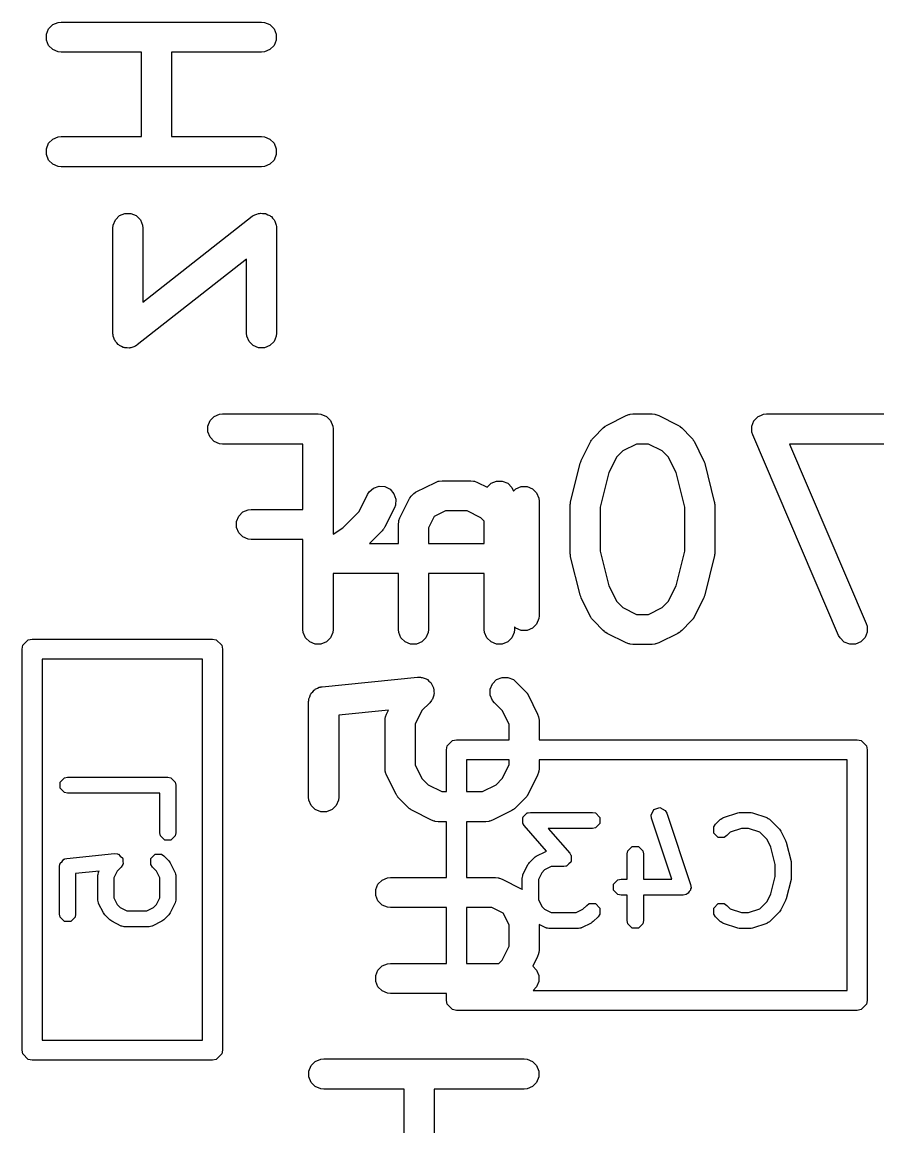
# Model space of a CAD drawing. Header units: inches. Extents: x -2.1 to 1.75, y 0.25 to 2.74.
# Drawn here: x -0.8097 to -0.6416, y 2.2055 to 2.4225 of the extents above; entities that cross this region are included whole.
import ezdxf

# ---------------------------------------------------------------- set-up
doc = ezdxf.new("R2010")
doc.units = ezdxf.units.IN
doc.header["$MEASUREMENT"] = 0
doc.layers.add('BLACK', color=250, linetype='CONTINUOUS')

msp = doc.modelspace()

# ---------------------------------------------------------------- linework, layer by layer
at = {"layer": 'BLACK', "linetype": 'CONTINUOUS'}
for p, q in [((-0.80447, 2.42119), (-0.80366, 2.42201)), ((-0.80366, 2.42201), (-0.80259, 2.42245)), ((-0.80259, 2.42245), (-0.80202, 2.42251)), ((-0.80202, 2.42251), (-0.76264, 2.42251)), ((-0.76264, 2.42251), (-0.76207, 2.42245)), ((-0.76207, 2.42245), (-0.761, 2.42201)), ((-0.761, 2.42201), (-0.76019, 2.42119)), ((-0.80491, 2.42013), (-0.80447, 2.42119)), ((-0.80491, 2.41898), (-0.80491, 2.42013)), ((-0.76019, 2.42119), (-0.75975, 2.42013)), ((-0.75975, 2.42013), (-0.75975, 2.41898)), ((-0.80447, 2.41791), (-0.80491, 2.41898)), ((-0.80366, 2.4171), (-0.80447, 2.41791)), ((-0.80259, 2.41666), (-0.80366, 2.4171)), ((-0.761, 2.4171), (-0.76207, 2.41666)), ((-0.76019, 2.41791), (-0.761, 2.4171)), ((-0.75975, 2.41898), (-0.76019, 2.41791)), ((-0.80202, 2.4166), (-0.80259, 2.41666)), ((-0.78622, 2.4166), (-0.80202, 2.4166)), ((-0.78622, 2.40001), (-0.78622, 2.4166)), ((-0.76264, 2.4166), (-0.78031, 2.4166)), ((-0.78031, 2.4166), (-0.78031, 2.40001)), ((-0.76207, 2.41666), (-0.76264, 2.4166)), ((-0.80366, 2.39951), (-0.80259, 2.39995)), ((-0.80259, 2.39995), (-0.80202, 2.40001)), ((-0.80202, 2.40001), (-0.78622, 2.40001)), ((-0.78031, 2.40001), (-0.76264, 2.40001)), ((-0.76264, 2.40001), (-0.76207, 2.39995)), ((-0.76207, 2.39995), (-0.761, 2.39951)), ((-0.80491, 2.39763), (-0.80447, 2.3987)), ((-0.80491, 2.39648), (-0.80491, 2.39763)), ((-0.80447, 2.3987), (-0.80366, 2.39951)), ((-0.761, 2.39951), (-0.76019, 2.3987)), ((-0.76019, 2.3987), (-0.75975, 2.39763)), ((-0.75975, 2.39763), (-0.75975, 2.39648)), ((-0.80447, 2.39542), (-0.80491, 2.39648)), ((-0.80366, 2.3946), (-0.80447, 2.39542)), ((-0.76019, 2.39542), (-0.761, 2.3946)), ((-0.75975, 2.39648), (-0.76019, 2.39542)), ((-0.80259, 2.39416), (-0.80366, 2.3946)), ((-0.80202, 2.3941), (-0.80259, 2.39416)), ((-0.76264, 2.3941), (-0.80202, 2.3941)), ((-0.76207, 2.39416), (-0.76264, 2.3941)), ((-0.761, 2.3946), (-0.76207, 2.39416)), ((-0.79135, 2.3837), (-0.79053, 2.38451)), ((-0.79053, 2.38451), (-0.78947, 2.38495)), ((-0.78947, 2.38495), (-0.78832, 2.38495)), ((-0.78832, 2.38495), (-0.78725, 2.38451)), ((-0.78725, 2.38451), (-0.78644, 2.3837)), ((-0.78594, 2.36751), (-0.76447, 2.38438)), ((-0.76447, 2.38438), (-0.76433, 2.38447)), ((-0.76433, 2.38447), (-0.76429, 2.38451)), ((-0.76429, 2.38451), (-0.76421, 2.38454)), ((-0.76421, 2.38454), (-0.76398, 2.38469)), ((-0.76398, 2.38469), (-0.76359, 2.3848)), ((-0.76359, 2.3848), (-0.76322, 2.38495)), ((-0.76322, 2.38495), (-0.76304, 2.38495)), ((-0.76304, 2.38495), (-0.76287, 2.385)), ((-0.76287, 2.385), (-0.76247, 2.38495)), ((-0.76247, 2.38495), (-0.76207, 2.38495)), ((-0.76207, 2.38495), (-0.7619, 2.38489)), ((-0.7619, 2.38489), (-0.76173, 2.38487)), ((-0.76173, 2.38487), (-0.76138, 2.38467)), ((-0.76138, 2.38467), (-0.761, 2.38451)), ((-0.761, 2.38451), (-0.76088, 2.38439)), ((-0.76088, 2.38439), (-0.76072, 2.3843)), ((-0.79184, 2.38206), (-0.79179, 2.38263)), ((-0.79179, 2.38263), (-0.79135, 2.3837)), ((-0.78644, 2.3837), (-0.786, 2.38263)), ((-0.786, 2.38263), (-0.78594, 2.38206)), ((-0.76072, 2.3843), (-0.76047, 2.38398)), ((-0.76047, 2.38398), (-0.76019, 2.3837)), ((-0.76019, 2.3837), (-0.76012, 2.38353)), ((-0.76012, 2.38353), (-0.76001, 2.38339)), ((-0.76001, 2.38339), (-0.7599, 2.38301)), ((-0.7599, 2.38301), (-0.75975, 2.38263)), ((-0.75975, 2.38263), (-0.75972, 2.38236)), ((-0.75972, 2.38236), (-0.7597, 2.38229)), ((-0.7597, 2.38229), (-0.75971, 2.38222)), ((-0.75971, 2.38222), (-0.75969, 2.38206)), ((-0.79184, 2.36144), (-0.79184, 2.38206)), ((-0.78594, 2.38206), (-0.78594, 2.36751)), ((-0.75969, 2.38206), (-0.75969, 2.36144)), ((-0.7656, 2.37598), (-0.78707, 2.35911)), ((-0.7656, 2.36144), (-0.7656, 2.37598)), ((-0.79183, 2.36127), (-0.79184, 2.36144)), ((-0.79184, 2.36121), (-0.79183, 2.36127)), ((-0.79181, 2.36113), (-0.79184, 2.36121)), ((-0.79179, 2.36086), (-0.79181, 2.36113)), ((-0.79163, 2.36049), (-0.79179, 2.36086)), ((-0.76554, 2.36086), (-0.7656, 2.36144)), ((-0.7651, 2.3598), (-0.76554, 2.36086)), ((-0.75975, 2.36086), (-0.76019, 2.3598)), ((-0.75969, 2.36144), (-0.75975, 2.36086)), ((-0.79152, 2.3601), (-0.79163, 2.36049)), ((-0.79141, 2.35996), (-0.79152, 2.3601)), ((-0.79135, 2.3598), (-0.79141, 2.35996)), ((-0.79106, 2.35951), (-0.79135, 2.3598)), ((-0.79081, 2.35919), (-0.79106, 2.35951)), ((-0.79066, 2.35911), (-0.79081, 2.35919)), ((-0.79053, 2.35898), (-0.79066, 2.35911)), ((-0.79016, 2.35883), (-0.79053, 2.35898)), ((-0.78981, 2.35863), (-0.79016, 2.35883)), ((-0.78963, 2.35861), (-0.78981, 2.35863)), ((-0.78947, 2.35854), (-0.78963, 2.35861)), ((-0.78906, 2.35854), (-0.78947, 2.35854)), ((-0.78866, 2.35849), (-0.78906, 2.35854)), ((-0.78849, 2.35854), (-0.78866, 2.35849)), ((-0.78832, 2.35854), (-0.78849, 2.35854)), ((-0.78794, 2.35869), (-0.78832, 2.35854)), ((-0.78756, 2.3588), (-0.78794, 2.35869)), ((-0.78732, 2.35895), (-0.78756, 2.3588)), ((-0.78725, 2.35898), (-0.78732, 2.35895)), ((-0.78721, 2.35903), (-0.78725, 2.35898)), ((-0.78707, 2.35911), (-0.78721, 2.35903)), ((-0.76429, 2.35898), (-0.7651, 2.3598)), ((-0.76322, 2.35854), (-0.76429, 2.35898)), ((-0.76207, 2.35854), (-0.76322, 2.35854)), ((-0.761, 2.35898), (-0.76207, 2.35854)), ((-0.76019, 2.3598), (-0.761, 2.35898)), ((-0.77194, 2.34506), (-0.77088, 2.3455)), ((-0.77088, 2.3455), (-0.7703, 2.34556)), ((-0.7703, 2.34556), (-0.75155, 2.34556)), ((-0.75155, 2.34556), (-0.75098, 2.3455)), ((-0.75098, 2.3455), (-0.74991, 2.34506)), ((-0.69101, 2.34525), (-0.69047, 2.34545)), ((-0.69047, 2.34545), (-0.69036, 2.34546)), ((-0.69036, 2.34546), (-0.69026, 2.3455)), ((-0.69026, 2.3455), (-0.68969, 2.34556)), ((-0.68969, 2.34556), (-0.68594, 2.34556)), ((-0.68594, 2.34556), (-0.68536, 2.3455)), ((-0.68536, 2.3455), (-0.68526, 2.34546)), ((-0.68526, 2.34546), (-0.68516, 2.34545)), ((-0.68516, 2.34545), (-0.68462, 2.34525)), ((-0.66456, 2.34527), (-0.66405, 2.34549)), ((-0.66405, 2.34549), (-0.66403, 2.34549)), ((-0.66403, 2.34549), (-0.66402, 2.3455)), ((-0.66402, 2.3455), (-0.66344, 2.34556)), ((-0.66344, 2.34556), (-0.63719, 2.34556)), ((-0.7732, 2.34318), (-0.77276, 2.34425)), ((-0.7732, 2.34203), (-0.7732, 2.34318)), ((-0.77276, 2.34425), (-0.77194, 2.34506)), ((-0.74991, 2.34506), (-0.7491, 2.34425)), ((-0.7491, 2.34425), (-0.74866, 2.34318)), ((-0.74866, 2.34318), (-0.7486, 2.34261)), ((-0.69516, 2.34312), (-0.69508, 2.34319)), ((-0.69508, 2.34319), (-0.695, 2.34322)), ((-0.695, 2.34322), (-0.69476, 2.34337)), ((-0.69476, 2.34337), (-0.69101, 2.34525)), ((-0.68462, 2.34525), (-0.68087, 2.34337)), ((-0.68087, 2.34337), (-0.68062, 2.34322)), ((-0.68062, 2.34322), (-0.68055, 2.34319)), ((-0.68055, 2.34319), (-0.68047, 2.34312)), ((-0.66634, 2.34318), (-0.66612, 2.3437)), ((-0.66634, 2.34316), (-0.66634, 2.34318)), ((-0.66634, 2.34315), (-0.66634, 2.34316)), ((-0.66634, 2.34259), (-0.66634, 2.34315)), ((-0.66612, 2.3437), (-0.66592, 2.34422)), ((-0.66592, 2.34422), (-0.6659, 2.34423)), ((-0.6659, 2.34425), (-0.6655, 2.34464)), ((-0.6659, 2.34423), (-0.6659, 2.34425)), ((-0.6655, 2.34464), (-0.66511, 2.34504)), ((-0.66511, 2.34504), (-0.66509, 2.34505)), ((-0.66509, 2.34505), (-0.66508, 2.34506)), ((-0.66508, 2.34506), (-0.66456, 2.34527)), ((-0.77276, 2.34097), (-0.7732, 2.34203)), ((-0.7486, 2.34261), (-0.7486, 2.32195)), ((-0.6974, 2.34094), (-0.69552, 2.34282)), ((-0.69552, 2.34282), (-0.6953, 2.343)), ((-0.6953, 2.343), (-0.69525, 2.34306)), ((-0.69525, 2.34306), (-0.69516, 2.34312)), ((-0.68047, 2.34312), (-0.68038, 2.34306)), ((-0.68038, 2.34306), (-0.68033, 2.343)), ((-0.68033, 2.343), (-0.6801, 2.34282)), ((-0.6801, 2.34282), (-0.67823, 2.34094)), ((-0.66634, 2.34203), (-0.66634, 2.34259)), ((-0.66633, 2.34201), (-0.66634, 2.34203)), ((-0.66633, 2.34199), (-0.66633, 2.34201)), ((-0.66615, 2.34144), (-0.66633, 2.34199)), ((-0.64928, 2.30207), (-0.66615, 2.34144)), ((-0.77194, 2.34015), (-0.77276, 2.34097)), ((-0.77088, 2.33971), (-0.77194, 2.34015)), ((-0.7703, 2.33965), (-0.77088, 2.33971)), ((-0.75451, 2.33965), (-0.7703, 2.33965)), ((-0.75451, 2.32681), (-0.75451, 2.33965)), ((-0.69983, 2.33643), (-0.69795, 2.34018)), ((-0.69795, 2.34018), (-0.6978, 2.34042)), ((-0.6978, 2.34042), (-0.69777, 2.3405)), ((-0.69777, 2.3405), (-0.6977, 2.34058)), ((-0.6977, 2.34058), (-0.69764, 2.34067)), ((-0.69764, 2.34067), (-0.69758, 2.34072)), ((-0.69758, 2.34072), (-0.6974, 2.34094)), ((-0.68899, 2.33965), (-0.69169, 2.3383)), ((-0.68663, 2.33965), (-0.68899, 2.33965)), ((-0.68394, 2.3383), (-0.68663, 2.33965)), ((-0.67823, 2.34094), (-0.67804, 2.34072)), ((-0.67804, 2.34072), (-0.67798, 2.34067)), ((-0.67798, 2.34067), (-0.67792, 2.34058)), ((-0.67792, 2.34058), (-0.67786, 2.3405)), ((-0.67786, 2.3405), (-0.67783, 2.34042)), ((-0.67783, 2.34042), (-0.67767, 2.34018)), ((-0.67767, 2.34018), (-0.6758, 2.33643)), ((-0.63719, 2.33965), (-0.65896, 2.33965)), ((-0.65896, 2.33965), (-0.64385, 2.3044)), ((-0.69288, 2.33711), (-0.6944, 2.33408)), ((-0.69169, 2.3383), (-0.69288, 2.33711)), ((-0.68274, 2.33711), (-0.68394, 2.3383)), ((-0.68122, 2.33408), (-0.68274, 2.33711)), ((-0.70193, 2.32832), (-0.70005, 2.33582)), ((-0.70005, 2.33582), (-0.70004, 2.33587)), ((-0.70004, 2.33587), (-0.70003, 2.33589)), ((-0.70003, 2.33589), (-0.69994, 2.33613)), ((-0.69994, 2.33613), (-0.69986, 2.33637)), ((-0.69986, 2.33637), (-0.69984, 2.33638)), ((-0.69984, 2.33638), (-0.69983, 2.33643)), ((-0.6758, 2.33643), (-0.67578, 2.33638)), ((-0.67578, 2.33638), (-0.67577, 2.33637)), ((-0.67577, 2.33637), (-0.67568, 2.33613)), ((-0.67568, 2.33613), (-0.67559, 2.33589)), ((-0.67559, 2.33589), (-0.67559, 2.33587)), ((-0.67559, 2.33587), (-0.67557, 2.33582)), ((-0.67557, 2.33582), (-0.6737, 2.32832)), ((-0.7285, 2.33212), (-0.72796, 2.33233)), ((-0.72796, 2.33233), (-0.72786, 2.33234)), ((-0.72786, 2.33234), (-0.72776, 2.33238)), ((-0.72776, 2.33238), (-0.72718, 2.33243)), ((-0.72718, 2.33243), (-0.72156, 2.33243)), ((-0.72156, 2.33243), (-0.72098, 2.33238)), ((-0.72098, 2.33238), (-0.72088, 2.33234)), ((-0.72088, 2.33234), (-0.72078, 2.33233)), ((-0.72078, 2.33233), (-0.72024, 2.33212)), ((-0.71757, 2.33194), (-0.71651, 2.33238)), ((-0.71651, 2.33238), (-0.71536, 2.33238)), ((-0.71536, 2.33238), (-0.71429, 2.33194)), ((-0.6944, 2.33408), (-0.69611, 2.32724)), ((-0.67952, 2.32724), (-0.68122, 2.33408)), ((-0.74183, 2.32975), (-0.74152, 2.33024)), ((-0.74152, 2.33024), (-0.74065, 2.33099)), ((-0.74065, 2.33099), (-0.73956, 2.33136)), ((-0.73956, 2.33136), (-0.73841, 2.33128)), ((-0.73841, 2.33128), (-0.73738, 2.33076)), ((-0.73738, 2.33076), (-0.73663, 2.32989)), ((-0.73274, 2.32994), (-0.73245, 2.33012)), ((-0.73245, 2.33012), (-0.73239, 2.33017)), ((-0.73239, 2.33017), (-0.73235, 2.33019)), ((-0.73235, 2.33019), (-0.73225, 2.33025)), ((-0.73225, 2.33025), (-0.7285, 2.33212)), ((-0.72024, 2.33212), (-0.71834, 2.33117)), ((-0.71834, 2.33117), (-0.71757, 2.33194)), ((-0.71429, 2.33194), (-0.71348, 2.33112)), ((-0.71348, 2.33112), (-0.71318, 2.33041)), ((-0.71318, 2.33041), (-0.71271, 2.33088)), ((-0.71271, 2.33088), (-0.71165, 2.33132)), ((-0.71165, 2.33132), (-0.71049, 2.33132)), ((-0.71049, 2.33132), (-0.70943, 2.33088)), ((-0.70943, 2.33088), (-0.70861, 2.33007)), ((-0.74349, 2.32643), (-0.74183, 2.32975)), ((-0.73663, 2.32989), (-0.73626, 2.3288)), ((-0.73626, 2.3288), (-0.73634, 2.32765)), ((-0.73545, 2.32518), (-0.73357, 2.32893)), ((-0.73357, 2.32893), (-0.73351, 2.32902)), ((-0.73351, 2.32902), (-0.7335, 2.32907)), ((-0.7335, 2.32907), (-0.73345, 2.32913)), ((-0.73345, 2.32913), (-0.73326, 2.32942)), ((-0.73326, 2.32942), (-0.73298, 2.32966)), ((-0.73298, 2.32966), (-0.73274, 2.32994)), ((-0.70861, 2.33007), (-0.70817, 2.329)), ((-0.70817, 2.329), (-0.70812, 2.32843)), ((-0.70812, 2.32843), (-0.70812, 2.30593)), ((-0.70201, 2.32775), (-0.70198, 2.32797)), ((-0.70198, 2.32797), (-0.70196, 2.32818)), ((-0.70196, 2.32818), (-0.70194, 2.32822)), ((-0.70194, 2.32822), (-0.70193, 2.32832)), ((-0.6737, 2.32832), (-0.67368, 2.32822)), ((-0.67368, 2.32822), (-0.67367, 2.32818)), ((-0.67367, 2.32818), (-0.67365, 2.32797)), ((-0.67365, 2.32797), (-0.67361, 2.32775)), ((-0.76713, 2.3255), (-0.76632, 2.32631)), ((-0.76632, 2.32631), (-0.76525, 2.32675)), ((-0.76525, 2.32675), (-0.76468, 2.32681)), ((-0.76468, 2.32681), (-0.75451, 2.32681)), ((-0.7467, 2.32322), (-0.74349, 2.32643)), ((-0.73655, 2.32711), (-0.73843, 2.32336)), ((-0.73634, 2.32765), (-0.73655, 2.32711)), ((-0.72649, 2.32653), (-0.72873, 2.32541)), ((-0.72225, 2.32653), (-0.72649, 2.32653)), ((-0.71956, 2.32518), (-0.72225, 2.32653)), ((-0.702, 2.32771), (-0.70201, 2.32775)), ((-0.70201, 2.32761), (-0.702, 2.32771)), ((-0.70201, 2.31823), (-0.70201, 2.32761)), ((-0.69611, 2.32724), (-0.69611, 2.3186)), ((-0.67952, 2.3186), (-0.67952, 2.32724)), ((-0.67361, 2.32775), (-0.67362, 2.32771)), ((-0.67362, 2.32771), (-0.67361, 2.32761)), ((-0.67361, 2.32761), (-0.67361, 2.31823)), ((-0.76757, 2.32443), (-0.76713, 2.3255)), ((-0.76757, 2.32328), (-0.76757, 2.32443)), ((-0.73576, 2.32386), (-0.7357, 2.32443)), ((-0.73576, 2.32013), (-0.73576, 2.32386)), ((-0.7357, 2.32443), (-0.73566, 2.32453)), ((-0.73566, 2.32453), (-0.73565, 2.32464)), ((-0.73565, 2.32464), (-0.73545, 2.32518)), ((-0.72873, 2.32541), (-0.72985, 2.32316)), ((-0.71889, 2.32451), (-0.71956, 2.32518)), ((-0.71889, 2.32013), (-0.71889, 2.32451)), ((-0.76713, 2.32222), (-0.76757, 2.32328)), ((-0.76632, 2.3214), (-0.76713, 2.32222)), ((-0.7486, 2.32195), (-0.7467, 2.32322)), ((-0.73898, 2.32259), (-0.74144, 2.32013)), ((-0.73879, 2.32282), (-0.73898, 2.32259)), ((-0.73873, 2.32287), (-0.73879, 2.32282)), ((-0.73868, 2.32296), (-0.73873, 2.32287)), ((-0.73861, 2.32304), (-0.73868, 2.32296)), ((-0.73858, 2.32311), (-0.73861, 2.32304)), ((-0.73843, 2.32336), (-0.73858, 2.32311)), ((-0.72985, 2.32316), (-0.72985, 2.32013)), ((-0.76525, 2.32096), (-0.76632, 2.3214)), ((-0.76468, 2.32091), (-0.76525, 2.32096)), ((-0.75451, 2.32091), (-0.76468, 2.32091)), ((-0.75451, 2.30324), (-0.75451, 2.32091)), ((-0.74144, 2.32013), (-0.73576, 2.32013)), ((-0.72985, 2.32013), (-0.71889, 2.32013)), ((-0.702, 2.31813), (-0.70201, 2.31823)), ((-0.70201, 2.31809), (-0.702, 2.31813)), ((-0.70198, 2.31787), (-0.70201, 2.31809)), ((-0.70196, 2.31766), (-0.70198, 2.31787)), ((-0.70194, 2.31762), (-0.70196, 2.31766)), ((-0.70193, 2.31752), (-0.70194, 2.31762)), ((-0.70005, 2.31002), (-0.70193, 2.31752)), ((-0.69611, 2.3186), (-0.6944, 2.31177)), ((-0.68122, 2.31177), (-0.67952, 2.3186)), ((-0.6737, 2.31752), (-0.67557, 2.31002)), ((-0.67368, 2.31762), (-0.6737, 2.31752)), ((-0.67367, 2.31766), (-0.67368, 2.31762)), ((-0.67365, 2.31787), (-0.67367, 2.31766)), ((-0.67361, 2.31809), (-0.67365, 2.31787)), ((-0.67361, 2.31823), (-0.67362, 2.31813)), ((-0.67362, 2.31813), (-0.67361, 2.31809)), ((-0.73576, 2.31423), (-0.7486, 2.31423)), ((-0.7486, 2.31423), (-0.7486, 2.30324)), ((-0.73576, 2.30324), (-0.73576, 2.31423)), ((-0.71889, 2.31423), (-0.72985, 2.31423)), ((-0.72985, 2.31423), (-0.72985, 2.30324)), ((-0.71889, 2.30324), (-0.71889, 2.31423)), ((-0.6944, 2.31177), (-0.69288, 2.30873)), ((-0.68274, 2.30873), (-0.68122, 2.31177)), ((-0.70004, 2.30998), (-0.70005, 2.31002)), ((-0.70003, 2.30995), (-0.70004, 2.30998)), ((-0.69994, 2.30972), (-0.70003, 2.30995)), ((-0.69986, 2.30947), (-0.69994, 2.30972)), ((-0.69984, 2.30946), (-0.69986, 2.30947)), ((-0.69983, 2.30941), (-0.69984, 2.30946)), ((-0.69795, 2.30566), (-0.69983, 2.30941)), ((-0.69288, 2.30873), (-0.69169, 2.30754)), ((-0.68394, 2.30754), (-0.68274, 2.30873)), ((-0.6758, 2.30941), (-0.67767, 2.30566)), ((-0.67578, 2.30946), (-0.6758, 2.30941)), ((-0.67577, 2.30947), (-0.67578, 2.30946)), ((-0.67568, 2.30971), (-0.67577, 2.30947)), ((-0.67559, 2.30995), (-0.67568, 2.30971)), ((-0.67557, 2.31002), (-0.67559, 2.30998)), ((-0.67559, 2.30998), (-0.67559, 2.30995)), ((-0.69169, 2.30754), (-0.68899, 2.30619)), ((-0.68663, 2.30619), (-0.68394, 2.30754)), ((-0.70861, 2.30429), (-0.70943, 2.30348)), ((-0.70817, 2.30536), (-0.70861, 2.30429)), ((-0.70812, 2.30593), (-0.70817, 2.30536)), ((-0.6978, 2.30542), (-0.69795, 2.30566)), ((-0.69777, 2.30534), (-0.6978, 2.30542)), ((-0.6977, 2.30526), (-0.69777, 2.30534)), ((-0.69764, 2.30517), (-0.6977, 2.30526)), ((-0.69758, 2.30512), (-0.69764, 2.30517)), ((-0.6974, 2.3049), (-0.69758, 2.30512)), ((-0.69552, 2.30302), (-0.6974, 2.3049)), ((-0.68899, 2.30619), (-0.68663, 2.30619)), ((-0.67823, 2.3049), (-0.6801, 2.30302)), ((-0.67804, 2.30512), (-0.67823, 2.3049)), ((-0.67798, 2.30517), (-0.67804, 2.30512)), ((-0.67792, 2.30526), (-0.67798, 2.30517)), ((-0.67786, 2.30534), (-0.67792, 2.30526)), ((-0.67783, 2.30542), (-0.67786, 2.30534)), ((-0.67767, 2.30566), (-0.67783, 2.30542)), ((-0.64385, 2.3044), (-0.64368, 2.30385)), ((-0.75445, 2.30266), (-0.75451, 2.30324)), ((-0.75401, 2.30159), (-0.75445, 2.30266)), ((-0.74866, 2.30266), (-0.7491, 2.30159)), ((-0.7486, 2.30324), (-0.74866, 2.30266)), ((-0.7357, 2.30266), (-0.73576, 2.30324)), ((-0.73526, 2.30159), (-0.7357, 2.30266)), ((-0.72991, 2.30266), (-0.73035, 2.30159)), ((-0.72985, 2.30324), (-0.72991, 2.30266)), ((-0.71883, 2.30266), (-0.71889, 2.30324)), ((-0.71839, 2.30159), (-0.71883, 2.30266)), ((-0.71304, 2.30266), (-0.71348, 2.30159)), ((-0.71298, 2.30324), (-0.71304, 2.30266)), ((-0.71271, 2.30348), (-0.71298, 2.30375)), ((-0.71298, 2.30375), (-0.71298, 2.30324)), ((-0.71165, 2.30304), (-0.71271, 2.30348)), ((-0.71049, 2.30304), (-0.71165, 2.30304)), ((-0.70943, 2.30348), (-0.71049, 2.30304)), ((-0.6953, 2.30284), (-0.69552, 2.30302)), ((-0.69525, 2.30278), (-0.6953, 2.30284)), ((-0.69516, 2.30272), (-0.69525, 2.30278)), ((-0.69508, 2.30266), (-0.69516, 2.30272)), ((-0.695, 2.30263), (-0.69508, 2.30266)), ((-0.69476, 2.30247), (-0.695, 2.30263)), ((-0.69101, 2.30059), (-0.69476, 2.30247)), ((-0.68087, 2.30247), (-0.68462, 2.30059)), ((-0.68062, 2.30263), (-0.68087, 2.30247)), ((-0.68055, 2.30266), (-0.68062, 2.30263)), ((-0.68047, 2.30272), (-0.68055, 2.30266)), ((-0.68038, 2.30278), (-0.68047, 2.30272)), ((-0.68033, 2.30284), (-0.68038, 2.30278)), ((-0.6801, 2.30302), (-0.68033, 2.30284)), ((-0.649, 2.30157), (-0.64928, 2.30207)), ((-0.64366, 2.30269), (-0.64409, 2.30163)), ((-0.64368, 2.30385), (-0.64366, 2.30269)), ((-0.80969, 2.29937), (-0.80954, 2.30012)), ((-0.80954, 2.30012), (-0.80847, 2.30119)), ((-0.80847, 2.30119), (-0.80772, 2.30134)), ((-0.80772, 2.30134), (-0.77228, 2.30134)), ((-0.77228, 2.30134), (-0.77153, 2.30119)), ((-0.77153, 2.30119), (-0.77046, 2.30012)), ((-0.77046, 2.30012), (-0.77031, 2.29937)), ((-0.75319, 2.30078), (-0.75401, 2.30159)), ((-0.75213, 2.30034), (-0.75319, 2.30078)), ((-0.75098, 2.30034), (-0.75213, 2.30034)), ((-0.74991, 2.30078), (-0.75098, 2.30034)), ((-0.7491, 2.30159), (-0.74991, 2.30078)), ((-0.73445, 2.30078), (-0.73526, 2.30159)), ((-0.73338, 2.30034), (-0.73445, 2.30078)), ((-0.73223, 2.30034), (-0.73338, 2.30034)), ((-0.73117, 2.30078), (-0.73223, 2.30034)), ((-0.73035, 2.30159), (-0.73117, 2.30078)), ((-0.71757, 2.30078), (-0.71839, 2.30159)), ((-0.71651, 2.30034), (-0.71757, 2.30078)), ((-0.71536, 2.30034), (-0.71651, 2.30034)), ((-0.71429, 2.30078), (-0.71536, 2.30034)), ((-0.71348, 2.30159), (-0.71429, 2.30078)), ((-0.69047, 2.30039), (-0.69101, 2.30059)), ((-0.69036, 2.30038), (-0.69047, 2.30039)), ((-0.69026, 2.30034), (-0.69036, 2.30038)), ((-0.68969, 2.30028), (-0.69026, 2.30034)), ((-0.68594, 2.30028), (-0.68969, 2.30028)), ((-0.68536, 2.30034), (-0.68594, 2.30028)), ((-0.68526, 2.30038), (-0.68536, 2.30034)), ((-0.68516, 2.30039), (-0.68526, 2.30038)), ((-0.68462, 2.30059), (-0.68516, 2.30039)), ((-0.64818, 2.30076), (-0.649, 2.30157)), ((-0.64711, 2.30033), (-0.64818, 2.30076)), ((-0.64596, 2.30035), (-0.64711, 2.30033)), ((-0.6449, 2.3008), (-0.64596, 2.30035)), ((-0.64409, 2.30163), (-0.6449, 2.3008)), ((-0.80969, 2.22063), (-0.80969, 2.29937)), ((-0.77031, 2.29937), (-0.77031, 2.22063)), ((-0.80575, 2.2974), (-0.80575, 2.2226)), ((-0.77425, 2.2974), (-0.80575, 2.2974)), ((-0.77425, 2.2226), (-0.77425, 2.2974)), ((-0.75073, 2.292), (-0.73199, 2.29387)), ((-0.73199, 2.29387), (-0.73141, 2.29387)), ((-0.73141, 2.29387), (-0.73127, 2.29383)), ((-0.73127, 2.29383), (-0.73112, 2.29383)), ((-0.73112, 2.29383), (-0.73072, 2.29366)), ((-0.73072, 2.29366), (-0.7303, 2.29354)), ((-0.7303, 2.29354), (-0.73019, 2.29345)), ((-0.73019, 2.29345), (-0.73005, 2.29339)), ((-0.73005, 2.29339), (-0.72975, 2.29308)), ((-0.71727, 2.29257), (-0.71646, 2.29339)), ((-0.71646, 2.29339), (-0.7154, 2.29383)), ((-0.7154, 2.29383), (-0.71424, 2.29383)), ((-0.71424, 2.29383), (-0.71318, 2.29339)), ((-0.71318, 2.29339), (-0.71273, 2.29302)), ((-0.75259, 2.291), (-0.75232, 2.29134)), ((-0.75232, 2.29134), (-0.75219, 2.29141)), ((-0.75219, 2.29141), (-0.75208, 2.29151)), ((-0.75208, 2.29151), (-0.75168, 2.29168)), ((-0.75168, 2.29168), (-0.7513, 2.29188)), ((-0.7513, 2.29188), (-0.75108, 2.29193)), ((-0.75108, 2.29193), (-0.75102, 2.29195)), ((-0.75102, 2.29195), (-0.75094, 2.29195)), ((-0.75094, 2.29195), (-0.75073, 2.292)), ((-0.72975, 2.29308), (-0.72941, 2.29281)), ((-0.72941, 2.29281), (-0.72934, 2.29268)), ((-0.72934, 2.29268), (-0.72924, 2.29257)), ((-0.72924, 2.29257), (-0.72907, 2.29218)), ((-0.72907, 2.29218), (-0.72887, 2.2918)), ((-0.72887, 2.2918), (-0.72885, 2.29165)), ((-0.72885, 2.29165), (-0.7288, 2.29151)), ((-0.7288, 2.29151), (-0.7288, 2.29108)), ((-0.7288, 2.29108), (-0.72875, 2.29065)), ((-0.71772, 2.29151), (-0.71727, 2.29257)), ((-0.71772, 2.29036), (-0.71772, 2.29151)), ((-0.71273, 2.29302), (-0.71086, 2.29115)), ((-0.71086, 2.29115), (-0.71067, 2.29092)), ((-0.75339, 2.28906), (-0.75337, 2.28927)), ((-0.75339, 2.27031), (-0.75339, 2.28906)), ((-0.75338, 2.28934), (-0.75336, 2.28941)), ((-0.75337, 2.28927), (-0.75338, 2.28934)), ((-0.75336, 2.28941), (-0.75334, 2.28963)), ((-0.75334, 2.28963), (-0.75317, 2.29003)), ((-0.75317, 2.29003), (-0.75305, 2.29045)), ((-0.75305, 2.29045), (-0.75295, 2.29056)), ((-0.75295, 2.29056), (-0.7529, 2.2907)), ((-0.7529, 2.2907), (-0.75259, 2.291)), ((-0.72924, 2.28929), (-0.7296, 2.28885)), ((-0.72918, 2.28943), (-0.72924, 2.28929)), ((-0.72909, 2.28955), (-0.72918, 2.28943)), ((-0.72896, 2.28996), (-0.72909, 2.28955)), ((-0.7288, 2.29036), (-0.72896, 2.28996)), ((-0.72875, 2.29065), (-0.7288, 2.29051)), ((-0.7288, 2.29051), (-0.7288, 2.29036)), ((-0.71727, 2.28929), (-0.71772, 2.29036)), ((-0.71691, 2.28885), (-0.71727, 2.28929)), ((-0.71067, 2.29092), (-0.71061, 2.29087)), ((-0.71061, 2.29087), (-0.71056, 2.29078)), ((-0.71056, 2.29078), (-0.71049, 2.2907)), ((-0.71049, 2.2907), (-0.71046, 2.29063)), ((-0.71046, 2.29063), (-0.7103, 2.29038)), ((-0.7103, 2.29038), (-0.70843, 2.28663)), ((-0.73772, 2.28736), (-0.74749, 2.28639)), ((-0.73808, 2.28663), (-0.73772, 2.28736)), ((-0.73114, 2.28731), (-0.73249, 2.28461)), ((-0.7296, 2.28885), (-0.73114, 2.28731)), ((-0.71537, 2.28731), (-0.71691, 2.28885)), ((-0.71402, 2.28461), (-0.71537, 2.28731)), ((-0.74749, 2.28639), (-0.74749, 2.27031)), ((-0.73839, 2.28531), (-0.73834, 2.28589)), ((-0.73839, 2.27594), (-0.73839, 2.28531)), ((-0.73834, 2.28589), (-0.7383, 2.28598)), ((-0.7383, 2.28598), (-0.73829, 2.28609)), ((-0.73829, 2.28609), (-0.73808, 2.28663)), ((-0.73249, 2.28461), (-0.73249, 2.27663)), ((-0.71402, 2.28157), (-0.71402, 2.28461)), ((-0.70843, 2.28663), (-0.70822, 2.28609)), ((-0.70822, 2.28609), (-0.70821, 2.28598)), ((-0.70821, 2.28598), (-0.70817, 2.28589)), ((-0.70817, 2.28589), (-0.70812, 2.28531)), ((-0.70812, 2.28531), (-0.70812, 2.28157)), ((-0.72634, 2.27961), (-0.72619, 2.28036)), ((-0.72619, 2.28036), (-0.72512, 2.28142)), ((-0.72512, 2.28142), (-0.72437, 2.28157)), ((-0.72437, 2.28157), (-0.71402, 2.28157)), ((-0.70812, 2.28157), (-0.64563, 2.28157)), ((-0.64563, 2.28157), (-0.64488, 2.28142)), ((-0.64488, 2.28142), (-0.64381, 2.28036)), ((-0.64381, 2.28036), (-0.64366, 2.27961)), ((-0.72634, 2.27139), (-0.72634, 2.27961)), ((-0.64366, 2.27961), (-0.64366, 2.23039)), ((-0.73834, 2.27536), (-0.73839, 2.27594)), ((-0.73249, 2.27663), (-0.73114, 2.27394)), ((-0.7224, 2.27764), (-0.7224, 2.27139)), ((-0.71402, 2.27764), (-0.7224, 2.27764)), ((-0.71537, 2.27394), (-0.71402, 2.27663)), ((-0.71402, 2.27663), (-0.71402, 2.27764)), ((-0.70812, 2.27594), (-0.70817, 2.27536)), ((-0.70812, 2.27764), (-0.70812, 2.27594)), ((-0.6476, 2.27764), (-0.70812, 2.27764)), ((-0.6476, 2.23236), (-0.6476, 2.27764)), ((-0.8022, 2.27326), (-0.80134, 2.27411)), ((-0.80134, 2.27411), (-0.80074, 2.27423)), ((-0.80074, 2.27423), (-0.78106, 2.27423)), ((-0.78106, 2.27423), (-0.78045, 2.27411)), ((-0.78045, 2.27411), (-0.7796, 2.27326)), ((-0.7383, 2.27526), (-0.73834, 2.27536)), ((-0.73829, 2.27516), (-0.7383, 2.27526)), ((-0.73808, 2.27461), (-0.73829, 2.27516)), ((-0.73621, 2.27087), (-0.73808, 2.27461)), ((-0.73114, 2.27394), (-0.72994, 2.27274)), ((-0.71657, 2.27274), (-0.71537, 2.27394)), ((-0.70843, 2.27461), (-0.7103, 2.27087)), ((-0.70822, 2.27516), (-0.70843, 2.27461)), ((-0.70821, 2.27526), (-0.70822, 2.27516)), ((-0.70817, 2.27536), (-0.70821, 2.27526)), ((-0.8022, 2.27205), (-0.8022, 2.27326)), ((-0.80134, 2.2712), (-0.8022, 2.27205)), ((-0.7796, 2.27326), (-0.77948, 2.27265)), ((-0.77948, 2.27265), (-0.77948, 2.26328)), ((-0.72994, 2.27274), (-0.72725, 2.27139)), ((-0.71927, 2.27139), (-0.71657, 2.27274)), ((-0.80074, 2.27108), (-0.80134, 2.2712)), ((-0.78263, 2.27108), (-0.80074, 2.27108)), ((-0.78263, 2.26328), (-0.78263, 2.27108)), ((-0.75334, 2.26974), (-0.75339, 2.27031)), ((-0.7529, 2.26867), (-0.75334, 2.26974)), ((-0.74754, 2.26974), (-0.74799, 2.26867)), ((-0.74749, 2.27031), (-0.74754, 2.26974)), ((-0.73605, 2.27062), (-0.73621, 2.27087)), ((-0.73602, 2.27055), (-0.73605, 2.27062)), ((-0.73596, 2.27046), (-0.73602, 2.27055)), ((-0.7359, 2.27038), (-0.73596, 2.27046)), ((-0.73584, 2.27032), (-0.7359, 2.27038)), ((-0.73566, 2.2701), (-0.73584, 2.27032)), ((-0.73378, 2.26822), (-0.73566, 2.2701)), ((-0.72725, 2.27139), (-0.72634, 2.27139)), ((-0.7224, 2.27139), (-0.71927, 2.27139)), ((-0.71086, 2.2701), (-0.71273, 2.26822)), ((-0.71067, 2.27032), (-0.71086, 2.2701)), ((-0.71061, 2.27038), (-0.71067, 2.27032)), ((-0.71056, 2.27046), (-0.71061, 2.27038)), ((-0.71049, 2.27055), (-0.71056, 2.27046)), ((-0.71046, 2.27062), (-0.71049, 2.27055)), ((-0.7103, 2.27087), (-0.71046, 2.27062)), ((-0.75208, 2.26786), (-0.7529, 2.26867)), ((-0.75102, 2.26742), (-0.75208, 2.26786)), ((-0.74986, 2.26742), (-0.75102, 2.26742)), ((-0.7488, 2.26786), (-0.74986, 2.26742)), ((-0.74799, 2.26867), (-0.7488, 2.26786)), ((-0.73355, 2.26804), (-0.73378, 2.26822)), ((-0.7335, 2.26798), (-0.73355, 2.26804)), ((-0.73341, 2.26792), (-0.7335, 2.26798)), ((-0.73333, 2.26786), (-0.73341, 2.26792)), ((-0.73326, 2.26783), (-0.73333, 2.26786)), ((-0.73301, 2.26767), (-0.73326, 2.26783)), ((-0.72926, 2.2658), (-0.73301, 2.26767)), ((-0.7135, 2.26767), (-0.71725, 2.2658)), ((-0.71325, 2.26783), (-0.7135, 2.26767)), ((-0.71318, 2.26786), (-0.71325, 2.26783)), ((-0.7131, 2.26792), (-0.71318, 2.26786)), ((-0.71301, 2.26798), (-0.7131, 2.26792)), ((-0.71296, 2.26804), (-0.71301, 2.26798)), ((-0.71273, 2.26822), (-0.71296, 2.26804)), ((-0.71044, 2.2672), (-0.71037, 2.26721)), ((-0.71037, 2.26721), (-0.71035, 2.26723)), ((-0.71035, 2.26723), (-0.71028, 2.26723)), ((-0.71028, 2.26723), (-0.70984, 2.26732)), ((-0.70984, 2.26732), (-0.69765, 2.26732)), ((-0.69765, 2.26732), (-0.69705, 2.2672)), ((-0.6861, 2.26679), (-0.68556, 2.26787)), ((-0.68556, 2.26787), (-0.68442, 2.26825)), ((-0.68442, 2.26825), (-0.68334, 2.26771)), ((-0.68334, 2.26771), (-0.68304, 2.26718)), ((-0.67191, 2.2663), (-0.66909, 2.26724)), ((-0.66909, 2.26724), (-0.66884, 2.26727)), ((-0.66884, 2.26727), (-0.6686, 2.26732)), ((-0.6686, 2.26732), (-0.66672, 2.26732)), ((-0.66672, 2.26732), (-0.66647, 2.26727)), ((-0.66647, 2.26727), (-0.66622, 2.26724)), ((-0.66622, 2.26724), (-0.66341, 2.2663)), ((-0.72872, 2.26559), (-0.72926, 2.2658)), ((-0.72862, 2.26558), (-0.72872, 2.26559)), ((-0.72852, 2.26554), (-0.72862, 2.26558)), ((-0.72794, 2.26548), (-0.72852, 2.26554)), ((-0.72634, 2.26548), (-0.72794, 2.26548)), ((-0.72634, 2.25452), (-0.72634, 2.26548)), ((-0.71857, 2.26548), (-0.7224, 2.26548)), ((-0.7224, 2.26548), (-0.7224, 2.25452)), ((-0.71799, 2.26554), (-0.71857, 2.26548)), ((-0.7179, 2.26558), (-0.71799, 2.26554)), ((-0.71779, 2.26559), (-0.7179, 2.26558)), ((-0.71725, 2.2658), (-0.71779, 2.26559)), ((-0.71133, 2.26524), (-0.7113, 2.26579)), ((-0.7113, 2.26517), (-0.71133, 2.26524)), ((-0.7113, 2.26634), (-0.71126, 2.26638)), ((-0.7113, 2.26579), (-0.7113, 2.26634)), ((-0.7113, 2.26514), (-0.7113, 2.26517)), ((-0.71125, 2.26509), (-0.7113, 2.26514)), ((-0.71126, 2.26638), (-0.71125, 2.26644)), ((-0.71125, 2.26644), (-0.71084, 2.26681)), ((-0.71103, 2.26471), (-0.71125, 2.26509)), ((-0.71084, 2.26681), (-0.71044, 2.2672)), ((-0.69705, 2.2672), (-0.6962, 2.26634)), ((-0.6962, 2.26514), (-0.69705, 2.26429)), ((-0.6962, 2.26634), (-0.6962, 2.26514)), ((-0.68603, 2.26618), (-0.6861, 2.26679)), ((-0.68203, 2.25419), (-0.68603, 2.26618)), ((-0.68304, 2.26718), (-0.67835, 2.25312)), ((-0.67346, 2.26498), (-0.67252, 2.26592)), ((-0.67252, 2.26592), (-0.67246, 2.26596)), ((-0.67246, 2.26596), (-0.67244, 2.26599)), ((-0.67244, 2.26599), (-0.67222, 2.26612)), ((-0.67222, 2.26612), (-0.67201, 2.26626)), ((-0.67201, 2.26626), (-0.67197, 2.26626)), ((-0.67197, 2.26626), (-0.67191, 2.2663)), ((-0.66341, 2.2663), (-0.66334, 2.26626)), ((-0.66334, 2.26626), (-0.66331, 2.26626)), ((-0.66331, 2.26626), (-0.6631, 2.26612)), ((-0.6631, 2.26612), (-0.66288, 2.26599)), ((-0.66288, 2.26599), (-0.66286, 2.26596)), ((-0.66286, 2.26596), (-0.6628, 2.26592)), ((-0.6628, 2.26592), (-0.66092, 2.26404)), ((-0.78251, 2.26268), (-0.78263, 2.26328)), ((-0.77948, 2.26328), (-0.7796, 2.26268)), ((-0.70665, 2.25971), (-0.71103, 2.26471)), ((-0.69765, 2.26417), (-0.70637, 2.26417)), ((-0.70637, 2.26417), (-0.70209, 2.25928)), ((-0.69705, 2.26429), (-0.69765, 2.26417)), ((-0.6738, 2.26447), (-0.67346, 2.26498)), ((-0.6738, 2.26326), (-0.6738, 2.26447)), ((-0.67295, 2.26241), (-0.6738, 2.26326)), ((-0.67056, 2.26343), (-0.67123, 2.26275)), ((-0.66834, 2.26417), (-0.67056, 2.26343)), ((-0.66698, 2.26417), (-0.66834, 2.26417)), ((-0.66476, 2.26343), (-0.66698, 2.26417)), ((-0.66333, 2.262), (-0.66476, 2.26343)), ((-0.66092, 2.26404), (-0.66078, 2.26383)), ((-0.66078, 2.26383), (-0.66063, 2.26363)), ((-0.66063, 2.26363), (-0.65969, 2.26176)), ((-0.78166, 2.26183), (-0.78251, 2.26268)), ((-0.78045, 2.26183), (-0.78166, 2.26183)), ((-0.7796, 2.26268), (-0.78045, 2.26183)), ((-0.67174, 2.26241), (-0.67295, 2.26241)), ((-0.67123, 2.26275), (-0.67174, 2.26241)), ((-0.66258, 2.26051), (-0.66333, 2.262)), ((-0.65969, 2.26176), (-0.65964, 2.26159)), ((-0.65964, 2.26159), (-0.65957, 2.26144)), ((-0.65957, 2.26144), (-0.65863, 2.25769)), ((-0.8009, 2.25829), (-0.79153, 2.25922)), ((-0.79153, 2.25922), (-0.79091, 2.25916)), ((-0.79091, 2.25916), (-0.79085, 2.25911)), ((-0.79085, 2.25911), (-0.79077, 2.25911)), ((-0.79077, 2.25911), (-0.79039, 2.25874)), ((-0.79039, 2.25874), (-0.78998, 2.2584)), ((-0.78439, 2.25826), (-0.78353, 2.25911)), ((-0.78353, 2.25911), (-0.78233, 2.25911)), ((-0.78233, 2.25911), (-0.78182, 2.25877)), ((-0.78182, 2.25877), (-0.78088, 2.25783)), ((-0.70908, 2.25842), (-0.70887, 2.25856)), ((-0.70887, 2.25856), (-0.70867, 2.25871)), ((-0.70867, 2.25871), (-0.7068, 2.25965)), ((-0.7068, 2.25965), (-0.70672, 2.25967)), ((-0.70672, 2.25967), (-0.70669, 2.2597)), ((-0.70669, 2.2597), (-0.70665, 2.25971)), ((-0.70209, 2.25928), (-0.70187, 2.25889)), ((-0.70187, 2.25889), (-0.70182, 2.25885)), ((-0.70182, 2.25885), (-0.70182, 2.25881)), ((-0.70182, 2.25881), (-0.70179, 2.25875)), ((-0.70179, 2.25875), (-0.70182, 2.25819)), ((-0.69079, 2.25918), (-0.69067, 2.25978)), ((-0.69079, 2.25419), (-0.69079, 2.25918)), ((-0.69067, 2.25978), (-0.68982, 2.26064)), ((-0.68982, 2.26064), (-0.68862, 2.26064)), ((-0.68862, 2.26064), (-0.68776, 2.25978)), ((-0.68776, 2.25978), (-0.68764, 2.25918)), ((-0.68764, 2.25918), (-0.68764, 2.25419)), ((-0.66173, 2.25711), (-0.66258, 2.26051)), ((-0.80232, 2.25672), (-0.80224, 2.2571)), ((-0.80232, 2.24735), (-0.80232, 2.25672)), ((-0.80225, 2.25717), (-0.80222, 2.25721)), ((-0.80224, 2.2571), (-0.80225, 2.25717)), ((-0.80222, 2.25721), (-0.8022, 2.25732)), ((-0.8022, 2.25732), (-0.80182, 2.2577)), ((-0.80182, 2.2577), (-0.80149, 2.25811)), ((-0.80149, 2.25811), (-0.80138, 2.25814)), ((-0.80138, 2.25814), (-0.80134, 2.25817)), ((-0.80134, 2.25817), (-0.80127, 2.25817)), ((-0.80127, 2.25817), (-0.8009, 2.25829)), ((-0.79025, 2.25654), (-0.79101, 2.25579)), ((-0.78991, 2.25705), (-0.79025, 2.25654)), ((-0.78998, 2.2584), (-0.78997, 2.25832)), ((-0.78997, 2.25832), (-0.78991, 2.25826)), ((-0.78991, 2.25826), (-0.78991, 2.25773)), ((-0.78991, 2.25773), (-0.78986, 2.2572)), ((-0.78986, 2.2572), (-0.78991, 2.25714)), ((-0.78991, 2.25714), (-0.78991, 2.25705)), ((-0.78439, 2.25705), (-0.78439, 2.25826)), ((-0.78405, 2.25654), (-0.78439, 2.25705)), ((-0.78329, 2.25579), (-0.78405, 2.25654)), ((-0.78088, 2.25783), (-0.78074, 2.25762)), ((-0.78074, 2.25762), (-0.78059, 2.25742)), ((-0.78059, 2.25742), (-0.77965, 2.25555)), ((-0.71125, 2.2552), (-0.71031, 2.25707)), ((-0.71031, 2.25707), (-0.71016, 2.25727)), ((-0.71016, 2.25727), (-0.71002, 2.25748)), ((-0.71002, 2.25748), (-0.70908, 2.25842)), ((-0.70572, 2.25667), (-0.70703, 2.25601)), ((-0.70328, 2.25667), (-0.70572, 2.25667)), ((-0.70284, 2.25676), (-0.70328, 2.25667)), ((-0.70277, 2.25675), (-0.70284, 2.25676)), ((-0.70275, 2.25677), (-0.70277, 2.25675)), ((-0.70268, 2.25679), (-0.70275, 2.25677)), ((-0.70228, 2.25718), (-0.70268, 2.25679)), ((-0.70187, 2.25754), (-0.70228, 2.25718)), ((-0.70186, 2.2576), (-0.70187, 2.25754)), ((-0.70182, 2.25764), (-0.70186, 2.2576)), ((-0.70182, 2.25819), (-0.70182, 2.25764)), ((-0.66173, 2.25469), (-0.66173, 2.25711)), ((-0.65863, 2.25769), (-0.65862, 2.25749)), ((-0.65862, 2.25749), (-0.65858, 2.25731)), ((-0.65858, 2.25731), (-0.65858, 2.25449)), ((-0.79455, 2.25576), (-0.79917, 2.25529)), ((-0.79917, 2.25529), (-0.79917, 2.24735)), ((-0.79482, 2.25484), (-0.7948, 2.25492)), ((-0.79482, 2.25016), (-0.79482, 2.25484)), ((-0.79481, 2.25496), (-0.79475, 2.2552)), ((-0.7948, 2.25492), (-0.79481, 2.25496)), ((-0.79475, 2.2552), (-0.7947, 2.25545)), ((-0.7947, 2.25545), (-0.79467, 2.25547)), ((-0.79467, 2.25547), (-0.79465, 2.25555)), ((-0.79465, 2.25555), (-0.79455, 2.25576)), ((-0.79101, 2.25579), (-0.79167, 2.25447)), ((-0.79167, 2.25447), (-0.79167, 2.25053)), ((-0.78263, 2.25447), (-0.78329, 2.25579)), ((-0.78263, 2.25053), (-0.78263, 2.25447)), ((-0.77965, 2.25555), (-0.77963, 2.25547)), ((-0.77963, 2.25547), (-0.7796, 2.25545)), ((-0.7796, 2.25545), (-0.77955, 2.2552)), ((-0.77955, 2.2552), (-0.77949, 2.25496)), ((-0.77949, 2.25496), (-0.7795, 2.25492)), ((-0.7795, 2.25492), (-0.77948, 2.25484)), ((-0.77948, 2.25484), (-0.77948, 2.25016)), ((-0.73896, 2.25402), (-0.73789, 2.25446)), ((-0.73789, 2.25446), (-0.73732, 2.25452)), ((-0.73732, 2.25452), (-0.72634, 2.25452)), ((-0.7224, 2.25452), (-0.71669, 2.25452)), ((-0.71669, 2.25452), (-0.71612, 2.25446)), ((-0.71612, 2.25446), (-0.71602, 2.25442)), ((-0.71602, 2.25442), (-0.71591, 2.25441)), ((-0.71591, 2.25441), (-0.71537, 2.2542)), ((-0.71537, 2.2542), (-0.71162, 2.25233)), ((-0.71142, 2.25449), (-0.7114, 2.25457)), ((-0.71142, 2.2522), (-0.71142, 2.25449)), ((-0.71141, 2.25461), (-0.71134, 2.25485)), ((-0.7114, 2.25457), (-0.71141, 2.25461)), ((-0.71134, 2.25485), (-0.7113, 2.2551)), ((-0.7113, 2.2551), (-0.71127, 2.25512)), ((-0.71127, 2.25512), (-0.71125, 2.2552)), ((-0.70761, 2.25544), (-0.70827, 2.25412)), ((-0.70703, 2.25601), (-0.70761, 2.25544)), ((-0.69263, 2.25407), (-0.69203, 2.25419)), ((-0.69203, 2.25419), (-0.69079, 2.25419)), ((-0.68764, 2.25419), (-0.68203, 2.25419)), ((-0.66258, 2.25129), (-0.66173, 2.25469)), ((-0.65862, 2.2543), (-0.65863, 2.25411)), ((-0.65858, 2.25449), (-0.65862, 2.2543)), ((-0.74021, 2.25214), (-0.73977, 2.2532)), ((-0.74021, 2.25099), (-0.74021, 2.25214)), ((-0.73977, 2.2532), (-0.73896, 2.25402)), ((-0.71162, 2.25233), (-0.71153, 2.25227)), ((-0.71153, 2.25227), (-0.71148, 2.25225)), ((-0.71148, 2.25225), (-0.71143, 2.2522)), ((-0.71143, 2.2522), (-0.71142, 2.2522)), ((-0.70827, 2.25412), (-0.70827, 2.25018)), ((-0.69349, 2.25322), (-0.69263, 2.25407)), ((-0.69349, 2.25202), (-0.69349, 2.25322)), ((-0.69263, 2.25116), (-0.69349, 2.25202)), ((-0.67839, 2.25202), (-0.67865, 2.25176)), ((-0.67827, 2.25251), (-0.67839, 2.25228)), ((-0.67839, 2.25228), (-0.67839, 2.25202)), ((-0.67835, 2.25312), (-0.67827, 2.25251)), ((-0.65863, 2.25411), (-0.65957, 2.25036)), ((-0.7948, 2.25008), (-0.79482, 2.25016)), ((-0.79481, 2.25005), (-0.7948, 2.25008)), ((-0.79475, 2.2498), (-0.79481, 2.25005)), ((-0.79167, 2.25053), (-0.79101, 2.24922)), ((-0.78329, 2.24922), (-0.78263, 2.25053)), ((-0.77949, 2.25005), (-0.77955, 2.2498)), ((-0.77948, 2.25016), (-0.7795, 2.25008)), ((-0.7795, 2.25008), (-0.77949, 2.25005)), ((-0.73977, 2.24992), (-0.74021, 2.25099)), ((-0.73896, 2.24911), (-0.73977, 2.24992)), ((-0.70827, 2.25018), (-0.70761, 2.24886)), ((-0.69203, 2.25104), (-0.69263, 2.25116)), ((-0.69079, 2.25104), (-0.69203, 2.25104)), ((-0.69079, 2.24606), (-0.69079, 2.25104)), ((-0.67984, 2.25104), (-0.68764, 2.25104)), ((-0.68764, 2.25104), (-0.68764, 2.24606)), ((-0.67924, 2.25116), (-0.67984, 2.25104)), ((-0.67906, 2.25135), (-0.67924, 2.25116)), ((-0.67881, 2.25143), (-0.67906, 2.25135)), ((-0.67865, 2.25176), (-0.67881, 2.25143)), ((-0.66333, 2.2498), (-0.66258, 2.25129)), ((-0.65969, 2.25004), (-0.66063, 2.24816)), ((-0.65964, 2.25021), (-0.65969, 2.25004)), ((-0.65957, 2.25036), (-0.65964, 2.25021)), ((-0.7947, 2.24955), (-0.79475, 2.2498)), ((-0.79467, 2.24953), (-0.7947, 2.24955)), ((-0.79465, 2.24945), (-0.79467, 2.24953)), ((-0.79371, 2.24758), (-0.79465, 2.24945)), ((-0.79101, 2.24922), (-0.79044, 2.24864)), ((-0.79044, 2.24864), (-0.78912, 2.24798)), ((-0.78912, 2.24798), (-0.78518, 2.24798)), ((-0.78518, 2.24798), (-0.78386, 2.24864)), ((-0.78386, 2.24864), (-0.78329, 2.24922)), ((-0.77965, 2.24945), (-0.78059, 2.24758)), ((-0.77963, 2.24953), (-0.77965, 2.24945)), ((-0.7796, 2.24955), (-0.77963, 2.24953)), ((-0.77955, 2.2498), (-0.7796, 2.24955)), ((-0.73789, 2.24867), (-0.73896, 2.24911)), ((-0.73732, 2.24861), (-0.73789, 2.24867)), ((-0.72634, 2.24861), (-0.73732, 2.24861)), ((-0.72634, 2.23764), (-0.72634, 2.24861)), ((-0.71739, 2.24861), (-0.7224, 2.24861)), ((-0.7224, 2.24861), (-0.7224, 2.23764)), ((-0.71515, 2.24749), (-0.71739, 2.24861)), ((-0.70761, 2.24886), (-0.70703, 2.24829)), ((-0.70703, 2.24829), (-0.70572, 2.24763)), ((-0.70084, 2.24763), (-0.69952, 2.24829)), ((-0.69952, 2.24829), (-0.69877, 2.24905)), ((-0.69877, 2.24905), (-0.69826, 2.24939)), ((-0.69826, 2.24939), (-0.69705, 2.24939)), ((-0.69705, 2.24939), (-0.6962, 2.24853)), ((-0.6962, 2.24853), (-0.6962, 2.24733)), ((-0.6738, 2.24853), (-0.67295, 2.24939)), ((-0.6738, 2.24733), (-0.6738, 2.24853)), ((-0.67295, 2.24939), (-0.67174, 2.24939)), ((-0.67174, 2.24939), (-0.67123, 2.24905)), ((-0.67123, 2.24905), (-0.67056, 2.24837)), ((-0.67056, 2.24837), (-0.66834, 2.24763)), ((-0.66698, 2.24763), (-0.66476, 2.24837)), ((-0.66476, 2.24837), (-0.66333, 2.2498)), ((-0.66092, 2.24776), (-0.6628, 2.24588)), ((-0.66078, 2.24797), (-0.66092, 2.24776)), ((-0.66063, 2.24816), (-0.66078, 2.24797)), ((-0.8022, 2.24674), (-0.80232, 2.24735)), ((-0.80134, 2.24589), (-0.8022, 2.24674)), ((-0.80014, 2.24589), (-0.80134, 2.24589)), ((-0.79929, 2.24674), (-0.80014, 2.24589)), ((-0.79917, 2.24735), (-0.79929, 2.24674)), ((-0.79356, 2.24738), (-0.79371, 2.24758)), ((-0.79342, 2.24717), (-0.79356, 2.24738)), ((-0.79248, 2.24623), (-0.79342, 2.24717)), ((-0.79227, 2.24609), (-0.79248, 2.24623)), ((-0.79207, 2.24594), (-0.79227, 2.24609)), ((-0.7902, 2.245), (-0.79207, 2.24594)), ((-0.78223, 2.24594), (-0.7841, 2.245)), ((-0.78203, 2.24609), (-0.78223, 2.24594)), ((-0.78182, 2.24623), (-0.78203, 2.24609)), ((-0.78088, 2.24717), (-0.78182, 2.24623)), ((-0.78074, 2.24738), (-0.78088, 2.24717)), ((-0.78059, 2.24758), (-0.78074, 2.24738)), ((-0.71402, 2.24524), (-0.71515, 2.24749)), ((-0.70572, 2.24763), (-0.70084, 2.24763)), ((-0.69789, 2.24559), (-0.69976, 2.24465)), ((-0.69769, 2.24574), (-0.69789, 2.24559)), ((-0.69748, 2.24588), (-0.69769, 2.24574)), ((-0.69654, 2.24682), (-0.69748, 2.24588)), ((-0.6962, 2.24733), (-0.69654, 2.24682)), ((-0.69067, 2.24545), (-0.69079, 2.24606)), ((-0.68764, 2.24606), (-0.68776, 2.24545)), ((-0.67346, 2.24682), (-0.6738, 2.24733)), ((-0.67252, 2.24588), (-0.67346, 2.24682)), ((-0.67246, 2.24584), (-0.67252, 2.24588)), ((-0.67244, 2.2458), (-0.67246, 2.24584)), ((-0.67222, 2.24568), (-0.67244, 2.2458)), ((-0.67201, 2.24554), (-0.67222, 2.24568)), ((-0.67197, 2.24554), (-0.67201, 2.24554)), ((-0.67191, 2.2455), (-0.67197, 2.24554)), ((-0.66834, 2.24763), (-0.66698, 2.24763)), ((-0.66334, 2.24554), (-0.66341, 2.2455)), ((-0.66331, 2.24554), (-0.66334, 2.24554)), ((-0.6631, 2.24568), (-0.66331, 2.24554)), ((-0.66288, 2.2458), (-0.6631, 2.24568)), ((-0.66286, 2.24584), (-0.66288, 2.2458)), ((-0.6628, 2.24588), (-0.66286, 2.24584)), ((-0.79012, 2.24498), (-0.7902, 2.245)), ((-0.7901, 2.24495), (-0.79012, 2.24498)), ((-0.78985, 2.2449), (-0.7901, 2.24495)), ((-0.78961, 2.24484), (-0.78985, 2.2449)), ((-0.78957, 2.24485), (-0.78961, 2.24484)), ((-0.78949, 2.24483), (-0.78957, 2.24485)), ((-0.78481, 2.24483), (-0.78949, 2.24483)), ((-0.78473, 2.24485), (-0.78481, 2.24483)), ((-0.7847, 2.24484), (-0.78473, 2.24485)), ((-0.78445, 2.2449), (-0.7847, 2.24484)), ((-0.7842, 2.24495), (-0.78445, 2.2449)), ((-0.78418, 2.24498), (-0.7842, 2.24495)), ((-0.7841, 2.245), (-0.78418, 2.24498)), ((-0.71402, 2.24101), (-0.71402, 2.24524)), ((-0.7068, 2.24465), (-0.70812, 2.24531)), ((-0.70812, 2.24531), (-0.70812, 2.24031)), ((-0.70672, 2.24463), (-0.7068, 2.24465)), ((-0.70669, 2.2446), (-0.70672, 2.24463)), ((-0.70645, 2.24455), (-0.70669, 2.2446)), ((-0.7062, 2.24449), (-0.70645, 2.24455)), ((-0.70617, 2.2445), (-0.7062, 2.24449)), ((-0.70609, 2.24448), (-0.70617, 2.2445)), ((-0.70047, 2.24448), (-0.70609, 2.24448)), ((-0.70039, 2.2445), (-0.70047, 2.24448)), ((-0.70036, 2.24449), (-0.70039, 2.2445)), ((-0.70011, 2.24455), (-0.70036, 2.24449)), ((-0.69986, 2.2446), (-0.70011, 2.24455)), ((-0.69984, 2.24463), (-0.69986, 2.2446)), ((-0.69976, 2.24465), (-0.69984, 2.24463)), ((-0.68982, 2.2446), (-0.69067, 2.24545)), ((-0.68862, 2.2446), (-0.68982, 2.2446)), ((-0.68776, 2.24545), (-0.68862, 2.2446)), ((-0.66909, 2.24456), (-0.67191, 2.2455)), ((-0.66884, 2.24453), (-0.66909, 2.24456)), ((-0.6686, 2.24448), (-0.66884, 2.24453)), ((-0.66672, 2.24448), (-0.6686, 2.24448)), ((-0.66647, 2.24453), (-0.66672, 2.24448)), ((-0.66622, 2.24456), (-0.66647, 2.24453)), ((-0.66341, 2.2455), (-0.66622, 2.24456)), ((-0.71537, 2.23831), (-0.71402, 2.24101)), ((-0.70822, 2.23954), (-0.70843, 2.23899)), ((-0.70821, 2.23964), (-0.70822, 2.23954)), ((-0.70817, 2.23974), (-0.70821, 2.23964)), ((-0.70812, 2.24031), (-0.70817, 2.23974)), ((-0.73977, 2.23633), (-0.73896, 2.23715)), ((-0.73896, 2.23715), (-0.73789, 2.23759)), ((-0.73789, 2.23759), (-0.73732, 2.23764)), ((-0.73732, 2.23764), (-0.72634, 2.23764)), ((-0.7224, 2.23764), (-0.71604, 2.23764)), ((-0.71604, 2.23764), (-0.71537, 2.23831)), ((-0.70843, 2.23899), (-0.70938, 2.2371)), ((-0.70938, 2.2371), (-0.70861, 2.23633)), ((-0.74021, 2.23527), (-0.73977, 2.23633)), ((-0.74021, 2.23411), (-0.74021, 2.23527)), ((-0.70861, 2.23633), (-0.70817, 2.23527)), ((-0.70817, 2.23527), (-0.70817, 2.23411)), ((-0.73977, 2.23305), (-0.74021, 2.23411)), ((-0.73896, 2.23224), (-0.73977, 2.23305)), ((-0.70861, 2.23305), (-0.7093, 2.23236)), ((-0.70817, 2.23411), (-0.70861, 2.23305)), ((-0.73789, 2.23179), (-0.73896, 2.23224)), ((-0.73732, 2.23174), (-0.73789, 2.23179)), ((-0.72634, 2.23174), (-0.73732, 2.23174)), ((-0.72634, 2.23039), (-0.72634, 2.23174)), ((-0.72619, 2.22964), (-0.72634, 2.23039)), ((-0.7093, 2.23236), (-0.6476, 2.23236)), ((-0.64366, 2.23039), (-0.64381, 2.22964)), ((-0.72512, 2.22858), (-0.72619, 2.22964)), ((-0.72437, 2.22843), (-0.72512, 2.22858)), ((-0.64563, 2.22843), (-0.72437, 2.22843)), ((-0.64488, 2.22858), (-0.64563, 2.22843)), ((-0.64381, 2.22964), (-0.64488, 2.22858)), ((-0.80575, 2.2226), (-0.77425, 2.2226)), ((-0.80954, 2.21988), (-0.80969, 2.22063)), ((-0.80847, 2.21881), (-0.80954, 2.21988)), ((-0.77046, 2.21988), (-0.77153, 2.21881)), ((-0.77031, 2.22063), (-0.77046, 2.21988)), ((-0.80772, 2.21866), (-0.80847, 2.21881)), ((-0.77228, 2.21866), (-0.80772, 2.21866)), ((-0.77153, 2.21881), (-0.77228, 2.21866)), ((-0.75334, 2.21652), (-0.7529, 2.21758)), ((-0.7529, 2.21758), (-0.75208, 2.2184)), ((-0.75208, 2.2184), (-0.75102, 2.21884)), ((-0.75102, 2.21884), (-0.75044, 2.2189)), ((-0.75044, 2.2189), (-0.71107, 2.2189)), ((-0.71107, 2.2189), (-0.71049, 2.21884)), ((-0.71049, 2.21884), (-0.70943, 2.2184)), ((-0.70943, 2.2184), (-0.70861, 2.21758)), ((-0.70861, 2.21758), (-0.70817, 2.21652)), ((-0.75334, 2.21537), (-0.75334, 2.21652)), ((-0.7529, 2.2143), (-0.75334, 2.21537)), ((-0.70817, 2.21537), (-0.70861, 2.2143)), ((-0.70817, 2.21652), (-0.70817, 2.21537)), ((-0.75208, 2.21349), (-0.7529, 2.2143)), ((-0.75102, 2.21305), (-0.75208, 2.21349)), ((-0.75044, 2.21299), (-0.75102, 2.21305)), ((-0.73465, 2.21299), (-0.75044, 2.21299)), ((-0.73465, 2.1964), (-0.73465, 2.21299)), ((-0.71107, 2.21299), (-0.72874, 2.21299)), ((-0.72874, 2.21299), (-0.72874, 2.1964)), ((-0.71049, 2.21305), (-0.71107, 2.21299)), ((-0.70943, 2.21349), (-0.71049, 2.21305)), ((-0.70861, 2.2143), (-0.70943, 2.21349))]:
    msp.add_line(p, q, dxfattribs=at)

doc.saveas('drawing.dxf')
